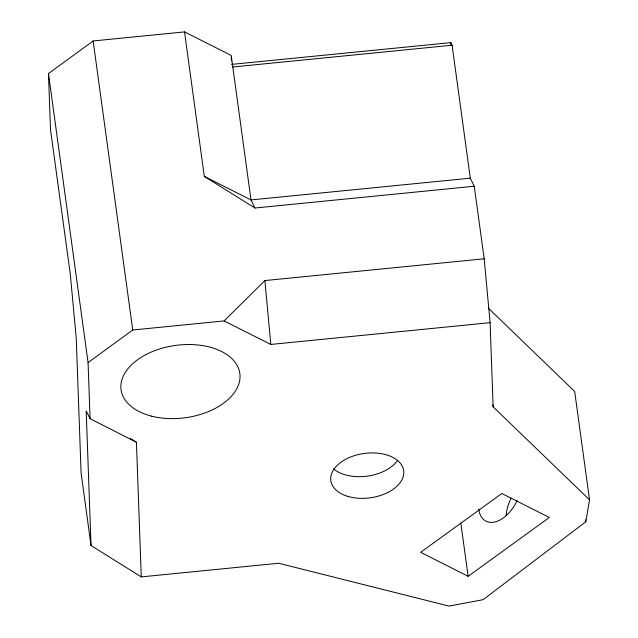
<?xml version="1.0" encoding="UTF-8"?>
<svg xmlns="http://www.w3.org/2000/svg" width="638" height="638" viewBox="0 0 638 638"><rect width="100%" height="100%" fill="white"/><g stroke="black" fill="none" stroke-linecap="round" stroke-linejoin="round"><path stroke-width="0.96" d="M589.528 499.841L493.142 406.845L490.104 322.684L484.186 258.797L474.249 186.248L254.953 208.012L251.013 199.933L231.219 55.418L184.526 31.9L93.148 40.968L48.472 73.553L50.498 129.658L70.292 274.173L76.249 338.355L81.098 473.005L91.035 545.546L141.269 576.896L278.694 563.25L449.008 606.1L483.062 599.704L585.812 521.78L589.528 499.841L574.678 391.461L488.285 308.098M141.269 576.896L136.42 442.246L90.086 418.688L88.068 362.583L132.744 329.998L224.113 320.93L264.89 280.56L484.186 258.797M468.125 576.305L549.334 517.49L501.851 493.501L420.641 552.317L468.125 576.305L460.835 523.096M231.546 64.398L450.835 42.634L452.095 45.218L470.31 178.169L474.249 186.248M232.806 66.982L452.095 45.218M470.31 178.169L251.013 199.933L204.319 176.415L184.526 31.9M224.113 320.93L270.815 344.448L490.104 322.684M204.319 176.415L254.953 208.012M130.559 438.585L136.42 442.246M90.086 418.688L86.186 410.904L91.035 545.546M585.54 519.81L585.812 521.78M492.871 404.867L493.142 406.845M93.148 40.968L132.744 329.998M48.472 73.553L88.068 362.583M264.89 280.56L270.815 344.448M450.835 42.634L450.906 44.596M231.283 57.213L231.411 60.801M397.649 460.293A36.773 22.386 -7.8 0 1 367.097 476.171A36.773 22.386 -7.8 0 1 333.594 468.842M506.117 515.456A30.887 17.992 -64.4 0 1 511.134 498.071M517.075 500.694A30.895 18.422 -63.1 0 1 494.633 522.051A30.895 18.422 -63.1 0 1 478.691 509.084M347.511 496.284A36.773 22.386 -7.8 0 0 403.758 473.555A36.773 22.386 -7.8 0 0 350.445 457.079A36.773 22.386 -7.8 0 0 347.511 496.284M151.804 416.207A59.94 36.486 -7.8 0 0 240.024 375.654A59.94 36.486 -7.8 0 0 149.523 352.846A59.94 36.486 -7.8 0 0 151.804 416.207"/></g></svg>
